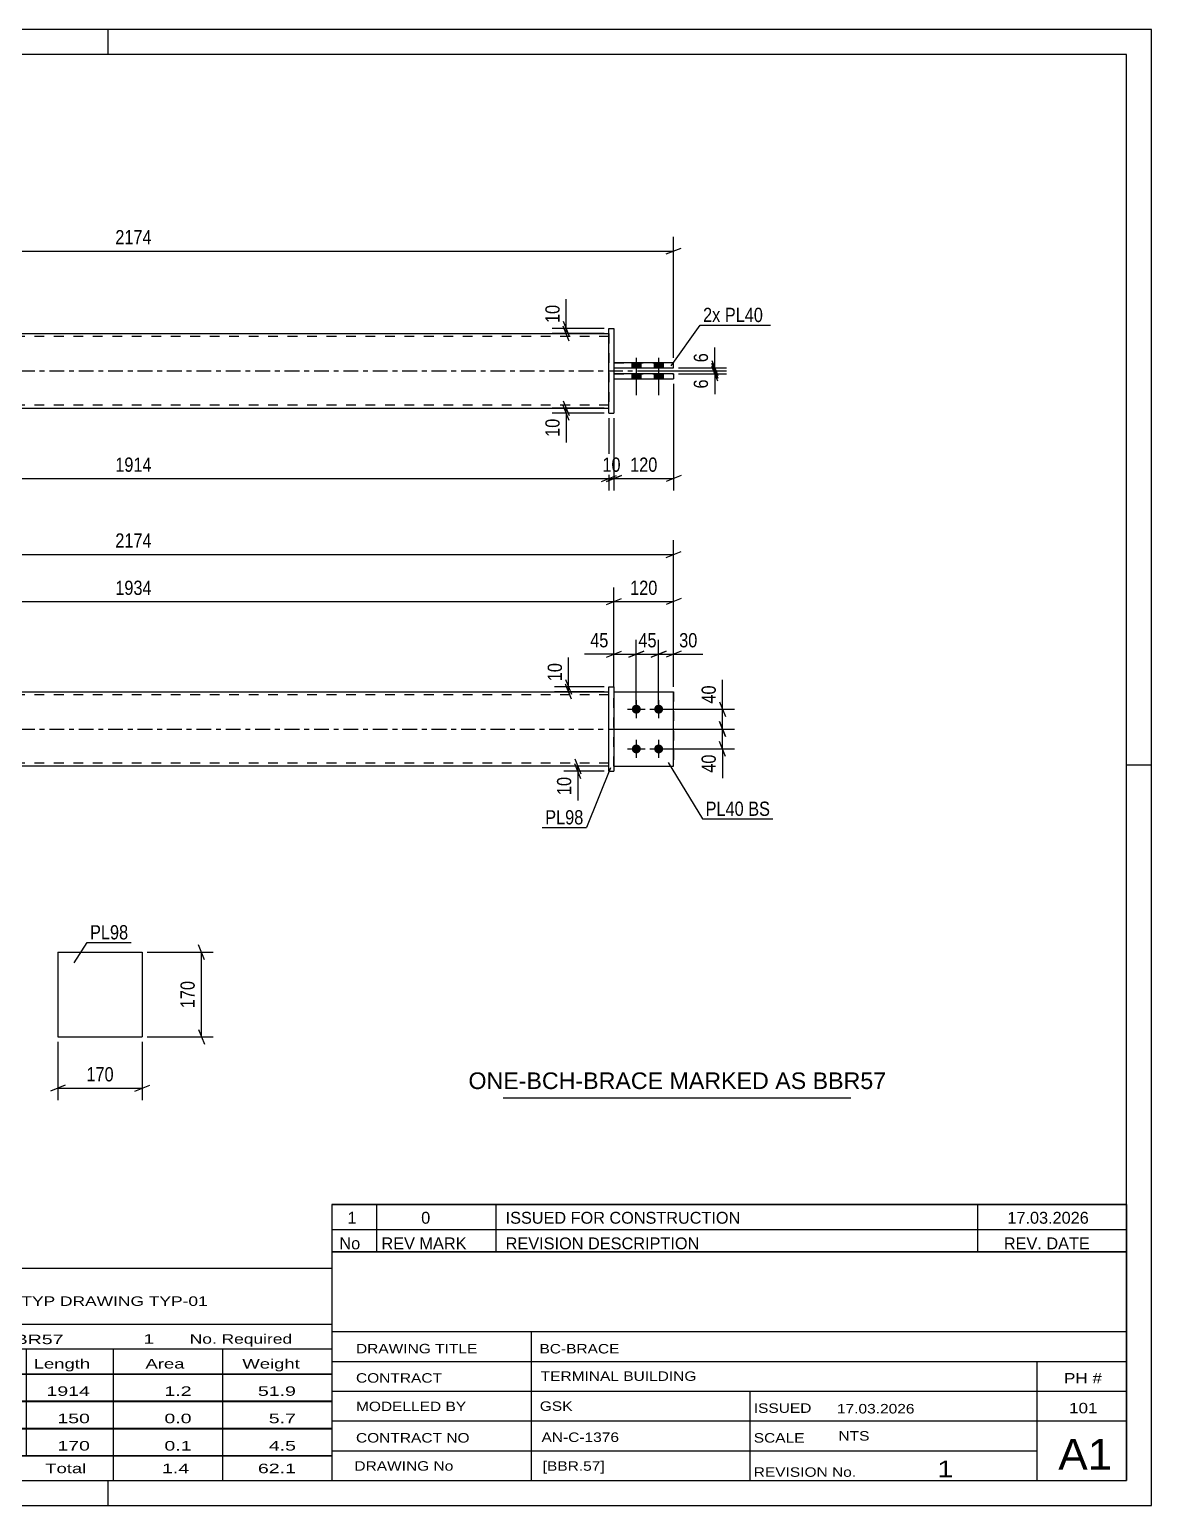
# Model space of a CAD drawing. Header units: millimetres. Extents: x 0 to 420, y 0 to 297.
# Drawn here: x 194.2 to 420, y 0 to 297 of the extents above; entities that cross this region are included whole.
import ezdxf

# ---------------------------------------------------------------- set-up
doc = ezdxf.new("R2010")
doc.units = ezdxf.units.MM
doc.linetypes.add('DXK_LINE_DOT2', pattern=[3.9198, 1.9599, -1.9599])
doc.linetypes.add('DXK_LINE_DOT3', pattern=[5.9187, 2.979, -0.9799, 0.9799, -0.9799])
doc.styles.add('Arial', font='ARIAL.TTF', dxfattribs={"height": 0.2})
doc.styles.add('Arial Narrow', font='ARIALN.TTF', dxfattribs={"height": 0.2})

# ---------------------------------------------------------------- blocks, each defined once
blk = doc.blocks.new('Unknown-580605349-1163')
at = {"color": 5, "linetype": 'Continuous'}
for p, q in [((420, 297), (0, 297)), ((210, 292), (210, 297)), ((420, 0), (420, 297)), ((415, 292), (5, 292)), ((415, 5), (415, 292)), ((420, 149), (415, 149)), ((5, 5), (415, 5)), ((210, 0), (210, 5)), ((0, 0), (420, 0))]:
    blk.add_line(p, q, dxfattribs=at)
blk = doc.blocks.new('Part-580605349-1823 - 1791')
at = {"color": 2, "linetype": 'Continuous'}
for p, q in [((311.8, 163.74), (323.8, 163.74)), ((323.8, 163.74), (323.8, 163.74)), ((323.8, 148.74), (323.8, 163.74)), ((311.8, 148.74), (323.8, 148.74))]:
    blk.add_line(p, q, dxfattribs=at)
at = {"color": 7, "linetype": 'DXK_LINE_DOT2'}
for p, q in [((311.8, 163.74), (323.8, 163.74)), ((311.8, 148.74), (311.8, 163.74)), ((311.8, 148.74), (311.8, 148.74)), ((311.8, 148.74), (323.8, 148.74))]:
    blk.add_line(p, q, dxfattribs=at)
blk = doc.blocks.new('Part-580605349-1803 - 1791')
at = {"color": 2, "linetype": 'Continuous'}
for p, q in [((310.8, 164.74), (311.8, 164.74)), ((310.8, 147.74), (310.8, 164.74)), ((311.8, 164.74), (311.8, 147.74)), ((310.8, 147.74), (310.8, 147.74)), ((310.8, 147.74), (311.8, 147.74))]:
    blk.add_line(p, q, dxfattribs=at)
at = {"color": 7, "linetype": 'DXK_LINE_DOT2'}
for p, q in [((310.8, 164.74), (311.8, 164.74)), ((310.8, 147.74), (311.8, 147.74))]:
    blk.add_line(p, q, dxfattribs=at)
blk = doc.blocks.new('Part-580605349-1828 - 1791')
at = {"color": 2, "linetype": 'Continuous'}
for p, q in [((119.38, 163.74), (310.8, 163.74)), ((310.8, 148.74), (119.38, 148.74))]:
    blk.add_line(p, q, dxfattribs=at)
at = {"color": 7, "linetype": 'DXK_LINE_DOT2'}
for p, q in [((119.38, 148.74), (119.38, 163.74)), ((310.8, 148.74), (310.8, 163.74)), ((310.8, 163.14), (119.38, 163.14)), ((310.8, 149.34), (119.38, 149.34))]:
    blk.add_line(p, q, dxfattribs=at)
at = {"color": 7, "linetype": 'DXK_LINE_DOT3'}
blk.add_line((109.38, 156.24), (320.8, 156.24), dxfattribs=at)
blk = doc.blocks.new('Bolt-580605349-1834 - 1791')
at = {"linetype": 'Continuous'}
for points in [[(316.3, 161.14), (316.49, 161.12), (316.67, 161.06), (316.83, 160.96), (316.97, 160.84), (317.08, 160.69), (317.16, 160.51), (317.2, 160.33), (317.2, 160.14), (317.16, 159.96), (317.08, 159.79), (316.97, 159.63), (316.83, 159.51), (316.67, 159.41), (316.49, 159.36), (316.3, 159.34), (316.12, 159.36), (315.94, 159.41), (315.77, 159.51), (315.63, 159.63), (315.52, 159.79), (315.45, 159.96), (315.41, 160.14), (315.41, 160.33), (315.45, 160.51), (315.52, 160.69), (315.63, 160.84), (315.77, 160.96), (315.94, 161.06), (316.12, 161.12)], [(320.8, 161.14), (320.99, 161.12), (321.17, 161.06), (321.33, 160.96), (321.47, 160.84), (321.58, 160.69), (321.66, 160.51), (321.7, 160.33), (321.7, 160.14), (321.66, 159.96), (321.58, 159.79), (321.47, 159.63), (321.33, 159.51), (321.17, 159.41), (320.99, 159.36), (320.8, 159.34), (320.62, 159.36), (320.44, 159.41), (320.27, 159.51), (320.13, 159.63), (320.02, 159.79), (319.95, 159.96), (319.91, 160.14), (319.91, 160.33), (319.95, 160.51), (320.02, 160.69), (320.13, 160.84), (320.27, 160.96), (320.44, 161.06), (320.62, 161.12)], [(316.3, 153.14), (316.49, 153.12), (316.67, 153.06), (316.83, 152.96), (316.97, 152.84), (317.08, 152.69), (317.16, 152.51), (317.2, 152.33), (317.2, 152.14), (317.16, 151.96), (317.08, 151.79), (316.97, 151.63), (316.83, 151.51), (316.67, 151.41), (316.49, 151.36), (316.3, 151.34), (316.12, 151.36), (315.94, 151.41), (315.77, 151.51), (315.63, 151.63), (315.52, 151.79), (315.45, 151.96), (315.41, 152.14), (315.41, 152.33), (315.45, 152.51), (315.52, 152.69), (315.63, 152.84), (315.77, 152.96), (315.94, 153.06), (316.12, 153.12)], [(320.8, 153.14), (320.99, 153.12), (321.17, 153.06), (321.33, 152.96), (321.47, 152.84), (321.58, 152.69), (321.66, 152.51), (321.7, 152.33), (321.7, 152.14), (321.66, 151.96), (321.58, 151.79), (321.47, 151.63), (321.33, 151.51), (321.17, 151.41), (320.99, 151.36), (320.8, 151.34), (320.62, 151.36), (320.44, 151.41), (320.27, 151.51), (320.13, 151.63), (320.02, 151.79), (319.95, 151.96), (319.91, 152.14), (319.91, 152.33), (319.95, 152.51), (320.02, 152.69), (320.13, 152.84), (320.27, 152.96), (320.44, 153.06), (320.62, 153.12)]]:
    blk.add_hatch(color=1, dxfattribs=at).paths.add_polyline_path(points)
at = {"color": 1, "linetype": 'Continuous'}
for p, q in [((316.3, 162.04), (316.3, 158.44)), ((320.8, 162.04), (320.8, 158.44)), ((314.5, 160.24), (318.1, 160.24)), ((319, 160.24), (322.6, 160.24)), ((314.5, 152.24), (318.1, 152.24)), ((316.3, 154.04), (316.3, 150.44)), ((319, 152.24), (322.6, 152.24)), ((320.8, 154.04), (320.8, 150.44))]:
    blk.add_line(p, q, dxfattribs=at)
blk = doc.blocks.new('Part-580605349-1839 - 1791')
at = {"color": 7, "linetype": 'DXK_LINE_DOT2'}
for p, q in [((311.8, 163.74), (323.8, 163.74)), ((311.8, 148.74), (311.8, 163.74)), ((311.8, 163.74), (323.8, 163.74)), ((323.8, 163.74), (323.8, 163.74)), ((323.8, 163.74), (323.8, 148.74)), ((311.8, 148.74), (311.8, 148.74)), ((311.8, 148.74), (323.8, 148.74)), ((311.8, 148.74), (323.8, 148.74))]:
    blk.add_line(p, q, dxfattribs=at)
blk = doc.blocks.new('Part-580605349-2138 - 2128')
at = {"color": 2, "linetype": 'Continuous'}
for p, q in [((119.38, 235.81), (310.8, 235.81)), ((119.38, 220.81), (310.8, 220.81))]:
    blk.add_line(p, q, dxfattribs=at)
at = {"color": 7, "linetype": 'DXK_LINE_DOT2'}
for p, q in [((119.38, 220.81), (119.38, 235.81)), ((310.8, 235.21), (119.38, 235.21)), ((310.8, 235.81), (310.8, 220.81)), ((310.8, 221.41), (119.38, 221.41))]:
    blk.add_line(p, q, dxfattribs=at)
at = {"color": 7, "linetype": 'DXK_LINE_DOT3'}
blk.add_line((109.38, 228.31), (320.8, 228.31), dxfattribs=at)
blk = doc.blocks.new('Part-580605349-2139 - 2128')
at = {"color": 2, "linetype": 'Continuous'}
for p, q in [((310.8, 236.81), (310.8, 236.81)), ((310.8, 219.81), (310.8, 236.81)), ((310.8, 236.81), (311.8, 236.81)), ((311.8, 236.81), (311.8, 236.81)), ((311.8, 236.81), (311.8, 219.81)), ((310.8, 219.81), (311.8, 219.81)), ((310.8, 219.81), (310.8, 219.81)), ((311.8, 219.81), (311.8, 219.81))]:
    blk.add_line(p, q, dxfattribs=at)
at = {"color": 7, "linetype": 'DXK_LINE_DOT2'}
for p, q in [((310.8, 236.81), (311.8, 236.81)), ((310.8, 219.81), (311.8, 219.81)), ((311.8, 219.81), (311.8, 219.81))]:
    blk.add_line(p, q, dxfattribs=at)
blk = doc.blocks.new('Bolt-580605349-2133 - 2128')
at = {"linetype": 'Continuous'}
for points in [[(317.2, 229.91), (315.4, 229.91), (315.4, 228.91), (317.2, 228.91)], [(317.2, 229.91), (315.4, 229.91), (315.4, 228.91), (317.2, 228.91)], [(321.7, 229.91), (319.9, 229.91), (319.9, 228.91), (321.7, 228.91)], [(321.7, 229.91), (319.9, 229.91), (319.9, 228.91), (321.7, 228.91)], [(317.2, 227.71), (315.4, 227.71), (315.4, 226.71), (317.2, 226.71)], [(317.2, 227.71), (315.4, 227.71), (315.4, 226.71), (317.2, 226.71)], [(321.7, 227.71), (319.9, 227.71), (319.9, 226.71), (321.7, 226.71)], [(321.7, 227.71), (319.9, 227.71), (319.9, 226.71), (321.7, 226.71)]]:
    blk.add_hatch(color=1, dxfattribs=at).paths.add_polyline_path(points)
at = {"color": 1, "linetype": 'Continuous'}
for p, q in [((315.4, 229.91), (315.4, 228.91)), ((315.4, 229.91), (315.4, 228.91)), ((316.3, 230.91), (316.3, 223.41)), ((316.3, 230.91), (316.3, 223.41)), ((317.2, 229.91), (317.2, 228.91)), ((317.2, 229.91), (317.2, 228.91)), ((319.9, 229.91), (319.9, 228.91)), ((319.9, 229.91), (319.9, 228.91)), ((320.8, 230.91), (320.8, 223.41)), ((320.8, 230.91), (320.8, 223.41)), ((321.7, 229.91), (321.7, 228.91)), ((321.7, 229.91), (321.7, 228.91)), ((315.4, 227.71), (315.4, 226.71)), ((315.4, 227.71), (315.4, 226.71)), ((317.2, 227.71), (317.2, 226.71)), ((317.2, 227.71), (317.2, 226.71)), ((319.9, 227.71), (319.9, 226.71)), ((319.9, 227.71), (319.9, 226.71)), ((321.7, 227.71), (321.7, 226.71)), ((321.7, 227.71), (321.7, 226.71))]:
    blk.add_line(p, q, dxfattribs=at)
blk = doc.blocks.new('Part-580605349-2155 - 2128')
at = {"color": 2, "linetype": 'Continuous'}
for p, q in [((323.8, 229.91), (311.8, 229.91)), ((311.8, 228.91), (323.8, 228.91)), ((323.8, 228.91), (323.8, 229.91))]:
    blk.add_line(p, q, dxfattribs=at)
at = {"color": 7, "linetype": 'DXK_LINE_DOT2'}
for p, q in [((311.8, 229.91), (311.8, 228.91)), ((311.8, 229.91), (323.8, 229.91)), ((311.8, 228.91), (323.8, 228.91))]:
    blk.add_line(p, q, dxfattribs=at)
blk = doc.blocks.new('Part-580605349-2160 - 2128')
at = {"color": 2, "linetype": 'Continuous'}
for p, q in [((323.8, 227.71), (311.8, 227.71)), ((311.8, 226.71), (323.8, 226.71)), ((323.8, 227.71), (323.8, 226.71))]:
    blk.add_line(p, q, dxfattribs=at)
at = {"color": 7, "linetype": 'DXK_LINE_DOT2'}
for p, q in [((311.8, 227.71), (311.8, 226.71)), ((311.8, 227.71), (323.8, 227.71)), ((311.8, 226.71), (323.8, 226.71))]:
    blk.add_line(p, q, dxfattribs=at)
blk = doc.blocks.new('Part-580605349-1390 - 1374')
at = {"color": 2, "linetype": 'Continuous'}
for p, q in [((199.86, 111.31), (199.86, 94.31)), ((199.86, 111.31), (216.86, 111.31)), ((216.86, 111.31), (216.86, 94.31)), ((199.86, 94.31), (216.86, 94.31))]:
    blk.add_line(p, q, dxfattribs=at)
blk = doc.blocks.new('StraightDimension-580605349-1926 - 1791')
at = {"color": 7, "linetype": 'Continuous'}
for p, q in [((333.05, 157.74), (334.25, 154.74)), ((312.8, 156.24), (336.05, 156.24)), ((333.65, 152.24), (333.65, 156.24)), ((321.8, 152.24), (336.05, 152.24)), ((334.25, 150.74), (333.05, 153.74))]:
    blk.add_line(p, q, dxfattribs=at)
at = {"color": 0}
blk.add_wipeout([(332.9, 151.71), (328.7, 151.71), (328.7, 146.85), (332.9, 146.85)], dxfattribs=at)
at = {"color": 7, "linetype": 'Continuous'}
blk.add_line((333.65, 152.24), (333.65, 146.33), dxfattribs=at)
blk.add_line((333.65, 152.24), (333.65, 146.33), dxfattribs=at)
at = {"color": 3, "style": 'Arial Narrow'}
blk.add_text('40', height=2.863, rotation=90.0002, dxfattribs=at).set_placement((332.3, 147.45))
blk = doc.blocks.new('StraightDimension-580605349-1951 - 1791')
at = {"color": 7, "linetype": 'Continuous'}
for p, q in [((118.38, 157.24), (118.38, 184.73)), ((311.8, 164.74), (311.8, 184.73)), ((119.88, 182.48), (116.88, 181.28)), ((118.38, 181.88), (311.8, 181.88)), ((310.3, 181.28), (313.3, 182.48))]:
    blk.add_line(p, q, dxfattribs=at)
at = {"color": 0}
blk.add_wipeout([(219.35, 182.63), (219.35, 186.83), (210.83, 186.83), (210.83, 182.63)], dxfattribs=at)
at = {"color": 3, "style": 'Arial Narrow'}
blk.add_text('1934', height=2.863, dxfattribs=at).set_placement((211.43, 183.23))
blk = doc.blocks.new('StraightDimension-580605349-1867 - 1791')
at = {"color": 7, "linetype": 'Continuous'}
for p, q in [((316.3, 161.24), (316.3, 174.18)), ((320.8, 161.24), (320.8, 174.18)), ((314.8, 170.73), (317.8, 171.93)), ((316.3, 171.33), (320.8, 171.33)), ((322.3, 171.93), (319.3, 170.73))]:
    blk.add_line(p, q, dxfattribs=at)
at = {"color": 0}
blk.add_wipeout([(320.98, 172.08), (320.98, 176.28), (316.13, 176.28), (316.13, 172.08)], dxfattribs=at)
at = {"color": 3, "style": 'Arial Narrow'}
blk.add_text('45', height=2.863, dxfattribs=at).set_placement((316.73, 172.68))
blk = doc.blocks.new('StraightDimension-580605349-1897 - 1791')
at = {"color": 7, "linetype": 'Continuous'}
for p, q in [((106.38, 164.74), (106.38, 194.24)), ((323.8, 164.74), (323.8, 194.24)), ((107.88, 191.99), (104.88, 190.79)), ((106.38, 191.39), (323.8, 191.39)), ((322.3, 190.79), (325.3, 191.99))]:
    blk.add_line(p, q, dxfattribs=at)
at = {"color": 0}
blk.add_wipeout([(219.35, 192.14), (219.35, 196.34), (210.83, 196.34), (210.83, 192.14)], dxfattribs=at)
at = {"color": 3, "style": 'Arial Narrow'}
blk.add_text('2174', height=2.863, dxfattribs=at).set_placement((211.43, 192.74))
blk = doc.blocks.new('StraightDimension-580605349-1851 - 1791')
at = {"color": 7, "linetype": 'Continuous'}
for p, q in [((311.8, 164.74), (311.8, 174.18)), ((316.3, 161.24), (316.3, 174.18)), ((310.3, 170.73), (313.3, 171.93)), ((311.8, 171.33), (316.3, 171.33)), ((317.8, 171.93), (314.8, 170.73))]:
    blk.add_line(p, q, dxfattribs=at)
at = {"color": 0}
blk.add_wipeout([(311.28, 172.08), (311.28, 176.28), (306.42, 176.28), (306.42, 172.08)], dxfattribs=at)
at = {"color": 7, "linetype": 'Continuous'}
blk.add_line((311.8, 171.33), (305.9, 171.33), dxfattribs=at)
blk.add_line((311.8, 171.33), (305.9, 171.33), dxfattribs=at)
at = {"color": 3, "style": 'Arial Narrow'}
blk.add_text('45', height=2.863, dxfattribs=at).set_placement((307.02, 172.68))
blk = doc.blocks.new('StraightDimension-580605349-1880 - 1791')
at = {"color": 7, "linetype": 'Continuous'}
for p, q in [((320.8, 161.24), (320.8, 174.18)), ((323.8, 164.74), (323.8, 174.18)), ((319.3, 170.73), (322.3, 171.93)), ((320.8, 171.33), (323.8, 171.33)), ((325.3, 171.93), (322.3, 170.73))]:
    blk.add_line(p, q, dxfattribs=at)
at = {"color": 0}
blk.add_wipeout([(329.18, 172.08), (329.18, 176.28), (324.33, 176.28), (324.33, 172.08)], dxfattribs=at)
at = {"color": 7, "linetype": 'Continuous'}
blk.add_line((323.8, 171.33), (329.71, 171.33), dxfattribs=at)
blk.add_line((323.8, 171.33), (329.71, 171.33), dxfattribs=at)
at = {"color": 3, "style": 'Arial Narrow'}
blk.add_text('30', height=2.863, dxfattribs=at).set_placement((324.93, 172.68))
blk = doc.blocks.new('StraightDimension-580605349-1917 - 1791')
at = {"color": 7, "linetype": 'Continuous'}
for p, q in [((333.05, 161.74), (334.25, 158.74)), ((321.8, 160.24), (336.05, 160.24)), ((334.25, 154.74), (333.05, 157.74)), ((333.65, 156.24), (333.65, 160.24)), ((312.8, 156.24), (336.05, 156.24))]:
    blk.add_line(p, q, dxfattribs=at)
at = {"color": 0}
blk.add_wipeout([(332.9, 165.62), (328.7, 165.62), (328.7, 160.76), (332.9, 160.76)], dxfattribs=at)
at = {"color": 7, "linetype": 'Continuous'}
blk.add_line((333.65, 160.24), (333.65, 166.14), dxfattribs=at)
blk.add_line((333.65, 160.24), (333.65, 166.14), dxfattribs=at)
at = {"color": 3, "style": 'Arial Narrow'}
blk.add_text('40', height=2.863, rotation=90.0002, dxfattribs=at).set_placement((332.3, 161.36))
blk = doc.blocks.new('StraightDimension-580605349-1966 - 1791')
at = {"color": 7, "linetype": 'Continuous'}
for p, q in [((311.8, 164.74), (311.8, 184.73)), ((323.8, 164.74), (323.8, 184.73)), ((310.3, 181.28), (313.3, 182.48)), ((311.8, 181.88), (323.8, 181.88)), ((325.3, 182.48), (322.3, 181.28))]:
    blk.add_line(p, q, dxfattribs=at)
at = {"color": 0}
blk.add_wipeout([(321.15, 182.63), (321.15, 186.83), (314.46, 186.83), (314.46, 182.63)], dxfattribs=at)
at = {"color": 3, "style": 'Arial Narrow'}
blk.add_text('120', height=2.863, dxfattribs=at).set_placement((315.06, 183.23))
blk = doc.blocks.new('StraightDimension-580605349-2080 - 1791')
at = {"color": 7, "linetype": 'Continuous'}
for p, q in [((309.8, 148.74), (301.7, 148.74)), ((303.95, 150.24), (305.15, 147.24)), ((305.15, 146.24), (303.95, 149.24)), ((304.55, 147.74), (304.55, 148.74)), ((309.8, 147.74), (301.7, 147.74))]:
    blk.add_line(p, q, dxfattribs=at)
at = {"color": 0}
blk.add_wipeout([(303.8, 147.21), (299.6, 147.21), (299.6, 142.35), (303.8, 142.35)], dxfattribs=at)
at = {"color": 7, "linetype": 'Continuous'}
blk.add_line((304.55, 147.74), (304.55, 141.83), dxfattribs=at)
blk.add_line((304.55, 147.74), (304.55, 141.83), dxfattribs=at)
at = {"color": 3, "style": 'Arial Narrow'}
blk.add_text('10', height=2.863, rotation=90.0002, dxfattribs=at).set_placement((303.2, 142.95))
blk = doc.blocks.new('StraightDimension-580605349-2089 - 1791')
at = {"color": 7, "linetype": 'Continuous'}
for p, q in [((309.8, 164.74), (299.83, 164.74)), ((309.8, 163.74), (299.83, 163.74)), ((302.08, 166.24), (303.28, 163.24)), ((303.28, 162.24), (302.08, 165.24)), ((302.68, 163.74), (302.68, 164.74))]:
    blk.add_line(p, q, dxfattribs=at)
at = {"color": 0}
blk.add_wipeout([(301.93, 170.12), (297.73, 170.12), (297.73, 165.26), (301.93, 165.26)], dxfattribs=at)
at = {"color": 7, "linetype": 'Continuous'}
blk.add_line((302.68, 164.74), (302.68, 170.64), dxfattribs=at)
blk.add_line((302.68, 164.74), (302.68, 170.64), dxfattribs=at)
at = {"color": 3, "style": 'Arial Narrow'}
blk.add_text('10', height=2.863, rotation=90.0002, dxfattribs=at).set_placement((301.33, 165.86))
blk = doc.blocks.new('StraightDimension-580605349-2196 - 2128')
at = {"color": 7, "linetype": 'Continuous'}
for p, q in [((119.38, 218.81), (119.38, 204.26)), ((310.8, 218.81), (310.8, 204.26)), ((120.88, 207.26), (117.88, 206.06)), ((119.38, 206.66), (310.8, 206.66)), ((309.3, 206.06), (312.3, 207.26))]:
    blk.add_line(p, q, dxfattribs=at)
at = {"color": 0}
blk.add_wipeout([(219.35, 207.41), (219.35, 211.61), (210.83, 211.61), (210.83, 207.41)], dxfattribs=at)
at = {"color": 3, "style": 'Arial Narrow'}
blk.add_text('1914', height=2.863, dxfattribs=at).set_placement((211.43, 208.01))
blk = doc.blocks.new('StraightDimension-580605349-2185 - 2128')
at = {"color": 7, "linetype": 'Continuous'}
for p, q in [((107.88, 253.03), (104.88, 251.83)), ((106.38, 230.91), (106.38, 255.28)), ((322.3, 251.83), (325.3, 253.03)), ((323.8, 230.91), (323.8, 255.28)), ((106.38, 252.43), (323.8, 252.43))]:
    blk.add_line(p, q, dxfattribs=at)
at = {"color": 0}
blk.add_wipeout([(219.35, 253.18), (219.35, 257.38), (210.83, 257.38), (210.83, 253.18)], dxfattribs=at)
at = {"color": 3, "style": 'Arial Narrow'}
blk.add_text('2174', height=2.863, dxfattribs=at).set_placement((211.43, 253.78))
blk = doc.blocks.new('StraightDimension-580605349-2223 - 2128')
at = {"color": 7, "linetype": 'Continuous'}
for p, q in [((310.8, 218.81), (310.8, 204.26)), ((311.8, 218.81), (311.8, 204.26)), ((309.3, 206.06), (312.3, 207.26)), ((313.3, 207.26), (310.3, 206.06)), ((310.8, 206.66), (311.8, 206.66))]:
    blk.add_line(p, q, dxfattribs=at)
at = {"color": 0}
blk.add_wipeout([(313.73, 207.41), (313.73, 211.61), (308.88, 211.61), (308.88, 207.41)], dxfattribs=at)
at = {"color": 3, "style": 'Arial Narrow'}
blk.add_text('10', height=2.863, dxfattribs=at).set_placement((309.48, 208.01))
blk = doc.blocks.new('StraightDimension-580605349-2232 - 2128')
at = {"color": 7, "linetype": 'Continuous'}
for p, q in [((323.8, 225.71), (323.8, 204.26)), ((311.8, 218.81), (311.8, 204.26)), ((310.3, 206.06), (313.3, 207.26)), ((311.8, 206.66), (323.8, 206.66)), ((325.3, 207.26), (322.3, 206.06))]:
    blk.add_line(p, q, dxfattribs=at)
at = {"color": 0}
blk.add_wipeout([(321.15, 207.41), (321.15, 211.61), (314.46, 211.61), (314.46, 207.41)], dxfattribs=at)
at = {"color": 3, "style": 'Arial Narrow'}
blk.add_text('120', height=2.863, dxfattribs=at).set_placement((315.06, 208.01))
blk = doc.blocks.new('StraightDimension-580605349-2243 - 2128')
at = {"color": 7, "linetype": 'Continuous'}
for p, q in [((309.8, 220.81), (299.36, 220.81)), ((309.8, 219.81), (299.36, 219.81)), ((301.61, 222.31), (302.81, 219.31)), ((302.81, 218.31), (301.61, 221.31)), ((302.21, 219.81), (302.21, 220.81))]:
    blk.add_line(p, q, dxfattribs=at)
at = {"color": 0}
blk.add_wipeout([(301.46, 219.29), (297.26, 219.29), (297.26, 214.43), (301.46, 214.43)], dxfattribs=at)
at = {"color": 7, "linetype": 'Continuous'}
blk.add_line((302.21, 219.81), (302.21, 213.91), dxfattribs=at)
blk.add_line((302.21, 219.81), (302.21, 213.91), dxfattribs=at)
at = {"color": 3, "style": 'Arial Narrow'}
blk.add_text('10', height=2.863, rotation=90.0002, dxfattribs=at).set_placement((300.86, 215.03))
blk = doc.blocks.new('StraightDimension-580605349-2264 - 2128')
at = {"color": 7, "linetype": 'Continuous'}
for p, q in [((331.48, 229.81), (332.68, 226.81)), ((332.68, 226.21), (331.48, 229.21)), ((319.55, 228.31), (334.48, 228.31)), ((324.8, 227.71), (334.48, 227.71)), ((332.08, 227.71), (332.08, 228.31))]:
    blk.add_line(p, q, dxfattribs=at)
at = {"color": 0}
blk.add_wipeout([(331.33, 227.19), (327.13, 227.19), (327.13, 224.16), (331.33, 224.16)], dxfattribs=at)
at = {"color": 7, "linetype": 'Continuous'}
blk.add_line((332.08, 227.71), (332.08, 223.63), dxfattribs=at)
blk.add_line((332.08, 227.71), (332.08, 223.63), dxfattribs=at)
at = {"color": 3, "style": 'Arial Narrow'}
blk.add_text('6', height=2.86, rotation=90.0002, dxfattribs=at).set_placement((330.73, 224.76))
blk = doc.blocks.new('StraightDimension-580605349-2273 - 2128')
at = {"color": 7, "linetype": 'Continuous'}
for p, q in [((324.8, 228.91), (334.48, 228.91)), ((331.48, 230.41), (332.68, 227.41)), ((332.68, 226.81), (331.48, 229.81)), ((332.08, 228.31), (332.08, 228.91)), ((319.55, 228.31), (334.48, 228.31))]:
    blk.add_line(p, q, dxfattribs=at)
at = {"color": 0}
blk.add_wipeout([(331.33, 232.46), (327.13, 232.46), (327.13, 229.44), (331.33, 229.44)], dxfattribs=at)
at = {"color": 7, "linetype": 'Continuous'}
blk.add_line((332.08, 228.91), (332.08, 232.99), dxfattribs=at)
blk.add_line((332.08, 228.91), (332.08, 232.99), dxfattribs=at)
at = {"color": 3, "style": 'Arial Narrow'}
blk.add_text('6', height=2.86, rotation=90.0002, dxfattribs=at).set_placement((330.73, 230.04))
blk = doc.blocks.new('StraightDimension-580605349-2282 - 2128')
at = {"color": 7, "linetype": 'Continuous'}
for p, q in [((301.61, 238.31), (302.81, 235.31)), ((309.8, 236.81), (299.36, 236.81)), ((309.8, 235.81), (299.36, 235.81)), ((302.81, 234.31), (301.61, 237.31)), ((302.21, 235.81), (302.21, 236.81))]:
    blk.add_line(p, q, dxfattribs=at)
at = {"color": 0}
blk.add_wipeout([(301.46, 242.19), (297.26, 242.19), (297.26, 237.34), (301.46, 237.34)], dxfattribs=at)
at = {"color": 7, "linetype": 'Continuous'}
blk.add_line((302.21, 236.81), (302.21, 242.72), dxfattribs=at)
blk.add_line((302.21, 236.81), (302.21, 242.72), dxfattribs=at)
at = {"color": 3, "style": 'Arial Narrow'}
blk.add_text('10', height=2.863, rotation=90.0002, dxfattribs=at).set_placement((300.86, 237.94))
blk = doc.blocks.new('StraightDimension-580605349-1402 - 1374')
at = {"color": 7, "linetype": 'Continuous'}
for p, q in [((199.86, 93.31), (199.86, 81.59)), ((216.86, 93.31), (216.86, 81.59)), ((201.36, 84.59), (198.36, 83.39)), ((199.86, 83.99), (216.86, 83.99)), ((215.36, 83.39), (218.36, 84.59))]:
    blk.add_line(p, q, dxfattribs=at)
at = {"color": 0}
blk.add_wipeout([(211.71, 84.74), (211.71, 88.94), (205.02, 88.94), (205.02, 84.74)], dxfattribs=at)
at = {"color": 3, "style": 'Arial Narrow'}
blk.add_text('170', height=2.863, dxfattribs=at).set_placement((205.62, 85.34))
blk = doc.blocks.new('StraightDimension-580605349-1392 - 1374')
at = {"color": 7, "linetype": 'Continuous'}
for p, q in [((217.86, 111.31), (231.16, 111.31)), ((229.36, 109.81), (228.16, 112.81)), ((228.76, 94.31), (228.76, 111.31)), ((228.16, 95.81), (229.36, 92.81)), ((217.86, 94.31), (231.16, 94.31))]:
    blk.add_line(p, q, dxfattribs=at)
at = {"color": 0}
blk.add_wipeout([(228.01, 106.15), (223.81, 106.15), (223.81, 99.47), (228.01, 99.47)], dxfattribs=at)
at = {"color": 3, "style": 'Arial Narrow'}
blk.add_text('170', height=2.863, rotation=90.0002, dxfattribs=at).set_placement((227.41, 100.07))
blk = doc.blocks.new('Unknown-580605349-3733')
at = {"color": 7, "linetype": 'Continuous'}
for p, q in [((255, 51.05), (255, 5)), ((255, 51.05), (415, 51.05)), ((415, 51), (415, 5)), ((255, 35), (415, 35)), ((295.14, 35), (295.14, 5)), ((255, 29), (415, 29)), ((397, 5.05), (397, 29.05)), ((255, 23), (415, 23)), ((339.14, 23), (339.14, 5)), ((255, 17), (415, 17)), ((255, 11), (397, 11)), ((255, 5), (415, 5))]:
    blk.add_line(p, q, dxfattribs=at)
at = {"color": 7, "style": 'Arial Narrow'}
for s, height, width, p in [('DRAWING TITLE', 1.9089, 1.425378, (259.88, 30.61)), ('BC-BRACE', 1.909, 1.425378, (296.81, 30.59)), ('TERMINAL BUILDING', 1.9089, 1.425378, (297.06, 25.07)), ('CONTRACT', 1.909, 1.425378, (259.88, 24.71)), ('MODELLED BY', 1.9089, 1.425378, (259.88, 18.98)), ('GSK', 1.909, 1.425378, (296.88, 19.04)), ('ISSUED', 1.909, 1.425378, (339.94, 18.64)), ('17.03.2026', 1.909, 1.425378, (356.69, 18.52)), ('CONTRACT NO', 1.9089, 1.425378, (259.88, 12.66)), ('AN-C-1376', 1.909, 1.425378, (297.23, 12.78)), ('SCALE', 1.909, 1.425378, (339.94, 12.65)), ('A1', 6.204, 1.25, (401.24, 7.2)), ('DRAWING No', 1.909, 1.425378, (259.56, 7)), ('[BBR.57]', 1.909, 1.425378, (297.46, 6.99)), ('1', 3.34, 1.5, (376.91, 5.68)), ('REVISION No.', 1.9089, 1.425378, (339.94, 5.77))]:
    blk.add_text(s, height=height, dxfattribs=dict(at, width=width)).set_placement(p)
at = {"color": 7, "linetype": 'Continuous', "style": 'Arial Narrow'}
for s, height, width, p in [('PH #', 2.1, 1.42538, (402.4, 24.55)), ('101', 2.1, 1.42538, (403.41, 18.55)), ('NTS', 1.909, 1.425378, (357, 13.05))]:
    blk.add_text(s, height=height, dxfattribs=dict(at, width=width)).set_placement(p)
blk = doc.blocks.new('Unknown-580605349-3734')
at = {"color": 7, "linetype": 'Continuous'}
for p, q in [((255, 60.55), (415, 60.55)), ((415, 60.55), (255, 60.55)), ((255, 60.55), (255, 55.55)), ((264, 60.55), (264, 55.55)), ((288, 60.55), (288, 55.55)), ((385, 60.55), (385, 55.55)), ((415, 60.55), (415, 55.55)), ((255, 55.55), (415, 55.55)), ((255, 55.55), (255, 51.05)), ((255, 55.55), (415, 55.55)), ((264, 55.55), (264, 51.05)), ((288, 55.55), (288, 51.05)), ((385, 55.55), (385, 51.05)), ((415, 55.55), (415, 51.05)), ((415, 51.05), (255, 51.05))]:
    blk.add_line(p, q, dxfattribs=at)
at = {"color": 7, "linetype": 'Continuous', "style": 'Arial Narrow'}
for s, height, width, p in [('1', 2.39, 1.196471, (258.16, 56.7)), ('0', 2.39, 1.196471, (273, 56.7)), ('ISSUED FOR CONSTRUCTION', 2.3861, 1.196471, (290, 56.7)), ('17.03.2026', 2.386, 1.196471, (391, 56.7)), ('No', 2.386, 1.2, (256.54, 51.55)), ('REV MARK', 2.386, 1.2, (265, 51.55)), ('REVISION DESCRIPTION', 2.3861, 1.2, (290, 51.55)), ('REV. DATE', 2.386, 1.2, (390.28, 51.55))]:
    blk.add_text(s, height=height, dxfattribs=dict(at, width=width)).set_placement(p)
blk = doc.blocks.new('Unknown-580605349-3735')
at = {"color": 7, "linetype": 'Continuous'}
for p, q in [((95, 47.75), (255, 47.75)), ((95, 36.5), (95, 47.75)), ((255, 47.75), (255, 36.5)), ((95, 36.5), (255, 36.5)), ((95, 36.5), (95, 31.5)), ((255, 36.5), (255, 31.5)), ((95, 31.5), (255, 31.5)), ((95, 31.5), (95, 26.5)), ((119, 31.5), (119, 26.5)), ((154.5, 31.5), (154.5, 26.5)), ((180.5, 31.5), (180.5, 26.5)), ((193.5, 31.5), (193.5, 26.5)), ((211, 31.5), (211, 26.5)), ((233, 31.5), (233, 26.5)), ((255, 31.5), (255, 26.5)), ((95, 26.5), (255, 26.5)), ((95, 26.45), (95, 21.05)), ((95, 26.45), (255, 26.45)), ((119, 26.5), (119, 21)), ((154.5, 26.5), (154.5, 21)), ((180.5, 26.5), (180.5, 21)), ((193.5, 26.5), (193.5, 21)), ((211, 26.5), (211, 21)), ((233, 26.5), (233, 21)), ((255, 26.45), (255, 21.05)), ((95, 21.05), (255, 21.05)), ((95, 20.95), (95, 15.55)), ((95, 20.95), (255, 20.95)), ((119, 21), (119, 15.5)), ((154.5, 21), (154.5, 15.5)), ((180.5, 21), (180.5, 15.5)), ((193.5, 21), (193.5, 15.5)), ((211, 21), (211, 15.5)), ((233, 21), (233, 15.5)), ((255, 20.95), (255, 15.55)), ((95, 15.55), (255, 15.55)), ((95, 15.45), (95, 10.05)), ((95, 15.45), (255, 15.45)), ((119, 15.5), (119, 10)), ((154.5, 15.5), (154.5, 10)), ((180.5, 15.5), (180.5, 10)), ((193.5, 15.5), (193.5, 10)), ((211, 15.5), (211, 10)), ((233, 15.5), (233, 10)), ((255, 15.45), (255, 10.05)), ((95, 10.05), (255, 10.05)), ((95, 10), (255, 10)), ((95, 10), (95, 5)), ((211, 10), (211, 5)), ((233, 10), (233, 5)), ((255, 10), (255, 5)), ((95, 5), (255, 5))]:
    blk.add_line(p, q, dxfattribs=at)
at = {"color": 7, "style": 'Arial Narrow'}
for s, height, width, p in [('GENERAL NOTES & WELD DETAILS :', 2.8633, 1.4, (96.15, 40.06)), ('REFER TYP DRAWING TYP-01', 1.9089, 1.6, (179.7, 40.16)), ("MATERIAL LIST FOR ASSEMBLY MK'D", 1.9089, 1.6, (96.15, 32.56)), ('BBR57', 1.909, 1.794707, (188.57, 32.47)), ('1', 1.91, 1.794707, (217.08, 32.56)), ('No. Required', 1.9089, 1.6, (226.41, 32.56)), ('Mark', 1.909, 1.7, (96.34, 27.5)), ('Profile', 1.909, 1.7, (129.41, 27.5)), ('Material', 1.909, 1.7, (159.54, 27.56)), ('No.', 1.909, 1.7, (184.5, 27.56)), ('Length', 1.909, 1.7, (195, 27.56)), ('Area', 1.909, 1.7, (217.5, 27.56)), ('Weight', 1.909, 1.7, (237, 27.56))]:
    blk.add_text(s, height=height, dxfattribs=dict(at, width=width)).set_placement(p)
at = {"color": 7, "linetype": 'Continuous', "style": 'Arial Narrow'}
for s, height, width, p in [('BBR57', 1.909, 1.794707, (96.5, 22.06)), ('SHS150*6', 1.909, 1.794707, (121, 22.06)), ('E350', 1.909, 1.794707, (160.74, 22.06)), ('1', 1.91, 1.794707, (184.86, 22.06)), ('1914', 1.909, 1.794707, (197.58, 22.06)), ('1.2', 1.909, 1.794707, (221.32, 22.06)), ('51.9', 1.909, 1.794707, (240.14, 22.06)), ('PL40', 1.909, 1.794707, (96.5, 16.56)), ('PL10*120', 1.909, 1.794707, (121, 16.56)), ('E350', 1.909, 1.794707, (160.74, 16.56)), ('4', 1.91, 1.794707, (184.86, 16.56)), ('150', 1.909, 1.794707, (199.77, 16.56)), ('0.0', 1.909, 1.794707, (221.32, 16.56)), ('5.7', 1.909, 1.794707, (242.33, 16.56)), ('PL98', 1.909, 1.794707, (96.5, 11.06)), ('PL10*170', 1.909, 1.794707, (121, 11.06)), ('E350', 1.909, 1.794707, (160.74, 11.06)), ('2', 1.91, 1.794707, (184.86, 11.06)), ('170', 1.909, 1.794707, (199.77, 11.06)), ('0.1', 1.909, 1.794707, (221.32, 11.06)), ('4.5', 1.909, 1.794707, (242.33, 11.06)), ('Total', 1.909, 1.7, (197.33, 6.5)), ('1.4', 1.909, 1.794707, (220.83, 6.5)), ('62.1', 1.909, 1.794707, (240.14, 6.5))]:
    blk.add_text(s, height=height, dxfattribs=dict(at, width=width)).set_placement(p)
blk = doc.blocks.new('Unknown-580605349-3736')
at = {"color": 7, "linetype": 'Continuous'}
blk.add_line((289.5, 82.05), (359.5, 82.05), dxfattribs=at)
at = {"color": 7, "style": 'Arial'}
blk.add_text('ONE-BCH-BRACE MARKED AS BBR57', height=3.3428, dxfattribs=at).set_placement((282.52, 83.8))
blk = doc.blocks.new('Mark-580605349-1799 - 1791')
at = {"color": 0}
blk.add_wipeout([(305.65, 137.05), (305.65, 140.05), (297.97, 140.05), (297.97, 137.05)], dxfattribs=at)
blk.add_wipeout([(305.65, 137.05), (305.65, 140.05), (297.97, 140.05), (297.97, 137.05)], dxfattribs=at)
at = {"color": 30, "linetype": 'Continuous'}
for p in [(311.11, 148.42), (297.37, 136.45)]:
    blk.add_line(p, (306.25, 136.45), dxfattribs=at)
at = {"color": 3, "style": 'Arial Narrow'}
blk.add_text('PL98', height=2.863, dxfattribs=at).set_placement((297.97, 137.05))
blk = doc.blocks.new('MarkSet-580605349-2113 - 1791')
at = {"color": 0}
blk.add_wipeout([(337.93, 138.77), (337.93, 141.77), (330.25, 141.77), (330.25, 138.77)], dxfattribs=at)
blk.add_wipeout([(337.93, 138.77), (337.93, 141.77), (330.25, 141.77), (330.25, 138.77)], dxfattribs=at)
at = {"color": 30, "linetype": 'Continuous'}
blk.add_line((322.74, 149.53), (329.65, 138.17), dxfattribs=at)
at = {"color": 0}
blk.add_wipeout([(343.21, 138.77), (343.21, 141.77), (338.83, 141.77), (338.83, 138.77)], dxfattribs=at)
blk.add_wipeout([(343.21, 138.77), (343.21, 141.77), (338.83, 141.77), (338.83, 138.77)], dxfattribs=at)
at = {"color": 30, "linetype": 'Continuous'}
blk.add_line((329.65, 138.17), (343.81, 138.17), dxfattribs=at)
at = {"color": 3, "style": 'Arial Narrow'}
for s, p in [('PL40', (330.25, 138.77)), ('BS', (338.83, 138.77))]:
    blk.add_text(s, height=2.863, dxfattribs=at).set_placement(p)
blk = doc.blocks.new('MarkSet-580605349-2335 - 2128')
at = {"color": 0}
blk.add_wipeout([(333.22, 238.14), (333.22, 241.14), (329.74, 241.14), (329.74, 238.14)], dxfattribs=at)
blk.add_wipeout([(333.22, 238.14), (333.22, 241.14), (329.74, 241.14), (329.74, 238.14)], dxfattribs=at)
at = {"color": 30, "linetype": 'Continuous'}
blk.add_line((323.33, 229.31), (329.14, 237.54), dxfattribs=at)
at = {"color": 0}
blk.add_wipeout([(341.79, 238.14), (341.79, 241.14), (334.12, 241.14), (334.12, 238.14)], dxfattribs=at)
blk.add_wipeout([(341.79, 238.14), (341.79, 241.14), (334.12, 241.14), (334.12, 238.14)], dxfattribs=at)
at = {"color": 30, "linetype": 'Continuous'}
blk.add_line((329.14, 237.54), (343.29, 237.54), dxfattribs=at)
at = {"color": 3, "style": 'Arial Narrow'}
for s, p in [('2x', (329.74, 238.14)), ('PL40', (334.12, 238.14))]:
    blk.add_text(s, height=2.863, dxfattribs=at).set_placement(p)
blk = doc.blocks.new('Mark-580605349-1386 - 1374')
at = {"color": 0}
blk.add_wipeout([(214.03, 113.91), (214.03, 116.91), (206.35, 116.91), (206.35, 113.91)], dxfattribs=at)
blk.add_wipeout([(214.03, 113.91), (214.03, 116.91), (206.35, 116.91), (206.35, 113.91)], dxfattribs=at)
at = {"color": 30, "linetype": 'Continuous'}
for p, q in [((203.12, 109.21), (205.75, 113.31)), ((205.75, 113.31), (214.63, 113.31))]:
    blk.add_line(p, q, dxfattribs=at)
at = {"color": 3, "style": 'Arial Narrow'}
blk.add_text('PL98', height=2.863, dxfattribs=at).set_placement((206.35, 113.91))

msp = doc.modelspace()

# ---------------------------------------------------------------- block references
for name in ['Unknown-580605349-1163', 'Part-580605349-2138 - 2128', 'Part-580605349-2139 - 2128', 'Part-580605349-2155 - 2128', 'Bolt-580605349-2133 - 2128', 'Part-580605349-2160 - 2128', 'Part-580605349-1828 - 1791', 'Part-580605349-1803 - 1791', 'Part-580605349-1823 - 1791', 'Part-580605349-1839 - 1791', 'Bolt-580605349-1834 - 1791', 'Part-580605349-1390 - 1374', 'Unknown-580605349-3736', 'Unknown-580605349-3734', 'Unknown-580605349-3733', 'Unknown-580605349-3735']:
    msp.add_blockref(name, (0, 0))

# ---------------------------------------------------------------- next in the draw order: block references
for name in ['StraightDimension-580605349-2185 - 2128', 'StraightDimension-580605349-2196 - 2128', 'StraightDimension-580605349-1867 - 1791', 'StraightDimension-580605349-1926 - 1791', 'StraightDimension-580605349-2080 - 1791', 'Mark-580605349-1386 - 1374', 'StraightDimension-580605349-1402 - 1374']:
    msp.add_blockref(name, (0, 0))

# ---------------------------------------------------------------- next in the draw order: block references
for name in ['StraightDimension-580605349-2282 - 2128', 'StraightDimension-580605349-2223 - 2128', 'StraightDimension-580605349-1951 - 1791', 'MarkSet-580605349-2113 - 1791', 'Mark-580605349-1799 - 1791', 'StraightDimension-580605349-1392 - 1374']:
    msp.add_blockref(name, (0, 0))

# ---------------------------------------------------------------- next in the draw order: block references
for name in ['StraightDimension-580605349-2232 - 2128', 'StraightDimension-580605349-1897 - 1791']:
    msp.add_blockref(name, (0, 0))

# ---------------------------------------------------------------- next in the draw order: block references
for name in ['StraightDimension-580605349-2264 - 2128', 'StraightDimension-580605349-2243 - 2128', 'StraightDimension-580605349-1851 - 1791', 'StraightDimension-580605349-1880 - 1791']:
    msp.add_blockref(name, (0, 0))

# ---------------------------------------------------------------- next in the draw order: block references
for name in ['StraightDimension-580605349-2273 - 2128', 'StraightDimension-580605349-1917 - 1791']:
    msp.add_blockref(name, (0, 0))

# ---------------------------------------------------------------- next in the draw order: block references
for name in ['MarkSet-580605349-2335 - 2128', 'StraightDimension-580605349-1966 - 1791']:
    msp.add_blockref(name, (0, 0))

# ---------------------------------------------------------------- next in the draw order: block references
msp.add_blockref('StraightDimension-580605349-2089 - 1791', (0, 0))

doc.saveas('drawing.dxf')
